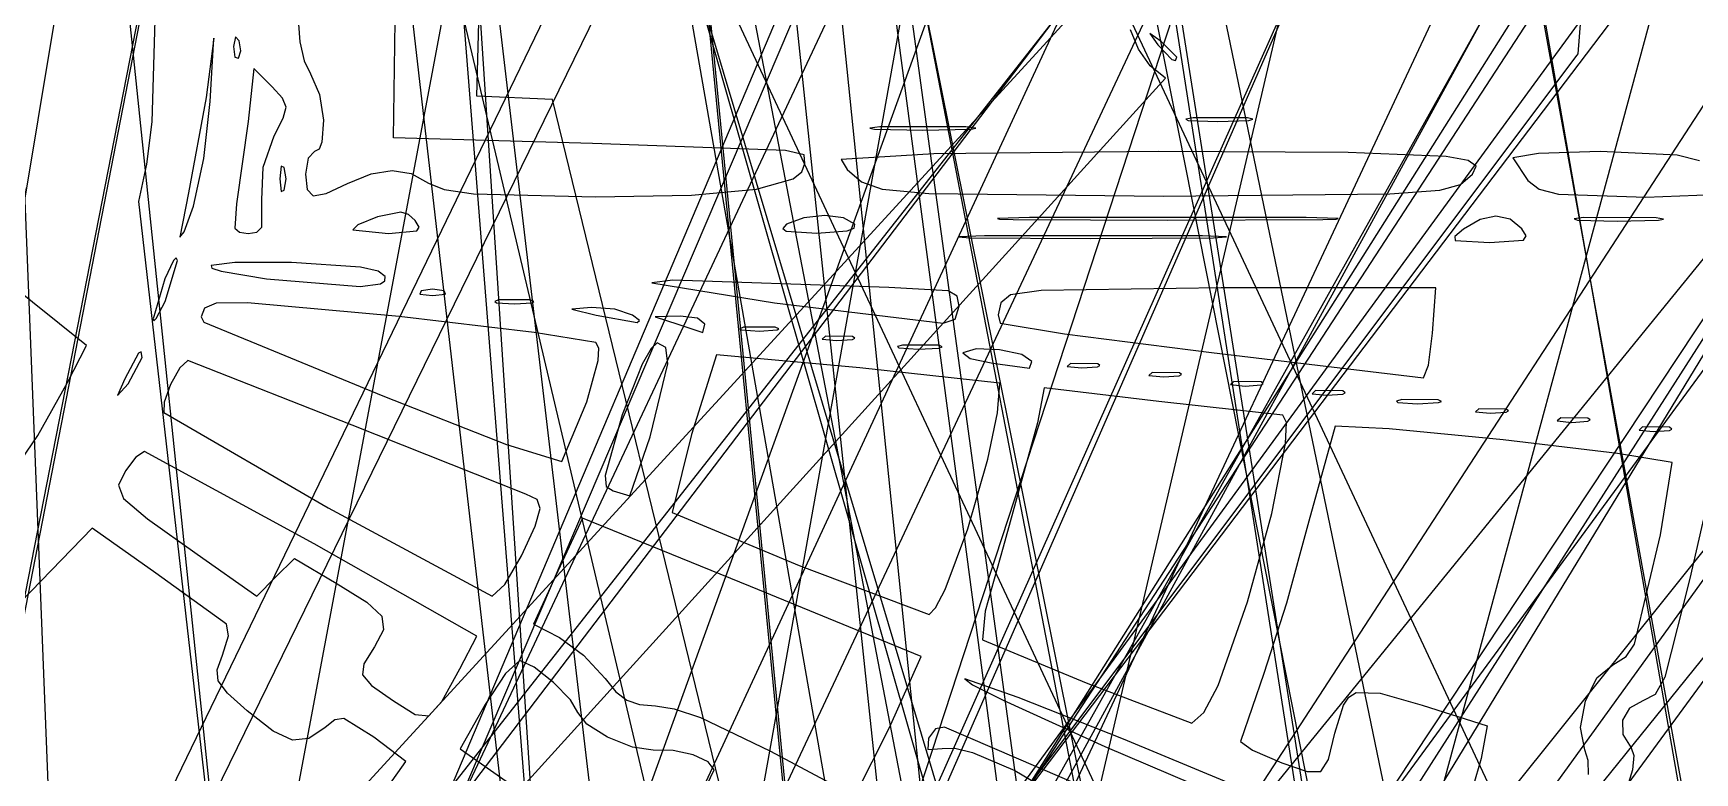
# Model space of a CAD drawing. Extents: x -109 to 333, y -74 to 385.
# Drawn here: x 165.7 to 234.6, y 121.4 to 152 of the extents above; entities that cross this region are included whole.
import ezdxf

# ---------------------------------------------------------------- set-up
doc = ezdxf.new("R2010")
doc.units = 0

msp = doc.modelspace()

# ---------------------------------------------------------------- linework, layer by layer
at = {"layer": 'Image'}
for p, q in [((157.788859, 383.822557), (199.32, 31.0614)), ((169.27296, 380.435815), (193.613, 9.47578)), ((195.34339, 3.45504), (166.0138, 374.41508)), ((196.698692, 20.20488), (156.65775, 367.21674)), ((171.618, -13.2201), (157.41332, 345.90068)), ((215.17923, -3.214262), (181.683803, 323.99097)), ((179.237899, 323.614675), (213.84, -3.59056)), ((141.48718, 2.359688), (194.92574, 322.203572)), ((177.732759, 316.653894), (208.3, 3.75711)), ((208.299552, 2.440073), (177.732759, 316.653894)), ((166.068062, 306.305885), (219.887, 26.1436)), ((219.887, -0.949742), (166.068062, 306.305885)), ((184.73435, 291.253947), (241.699, 4.14719)), ((246.21378, 2.423078), (186.7637, 289.529834)), ((140.880999, 2.641827), (196.54739, 288.054941)), ((196.54739, 288.054941), (140.881, 3.95889)), ((204.60509, 288.243247), (254.066, 5.63387)), ((192.40838, 284.668435), (236.679, 4.59388)), ((236.678967, 1.39537), (192.40838, 284.668435)), ((255.754024, 1.02424), (204.56632, 283.63362)), ((268.043613, 282.974969), (190.906, -1.69433)), ((180.923127, -3.08538), (247.52417, 281.583917)), ((248.163038, 279.212831), (120.296, 15.1809)), ((257.762796, 278.460233), (134.404, 15.9768)), ((184.8823, 278.083), (222.042, 7.4161)), ((222.042, -3.12018), (184.8823, 278.083)), ((134.83135, 6.73131), (248.62181, 272.909878)), ((245.903901, 269.052852), (132.962, 2.87428)), ((116.35666, 4.294634), (245.52138, 268.326528)), ((139.16277, 3.696502), (260.89478, 266.179938)), ((148.731078, 3.266602), (243.31995, 264.773766)), ((248.678641, 261.903231), (163.02, 0.396062)), ((262.39978, 260.418127), (141.138, 2.15802)), ((152.779, 1.20722), (273.72797, 259.363193)), ((157.413255, 232.562233), (265.778, 1.20519)), ((282.32748, 0.807655), (175.6594, 228.40397)), ((173.241388, 223.520368), (236.117, 4.12351)), ((238.426695, 3.122401), (172.71685, 222.519258)), ((204.51187, 168.581595), (175.246, 5.28541)), ((141.785, -0.203891), (253.36806, 168.01715)), ((223.64076, 166.742835), (151.298, 4.86749)), ((151.298, 1.77167), (223.64076, 166.742835)), ((154.590351, 3.219589), (185.25856, 166.51578)), ((245.194378, 164.818644), (137.698, -0.203891)), ((250.169662, 161.431963), (132.61, 17.1057)), ((168.7581, 161.431876), (183.82, 16.9566)), ((235.283742, 158.045282), (126.451, 14.7846)), ((182.247383, 158.045069), (218.406, 5.44033)), ((212.858602, 157.292699), (76.0331, 8.26277)), ((229.849728, 157.104573), (135.61, 8.07462)), ((254.872529, 156.968041), (142.643, 1.98563)), ((131.614, 5.2524), (229.732945, 155.693463)), ((176.59819, 153.661966), (176.745811, 151.679443)), ((184.083823, 149.421642), (184.200437, 153.734202)), ((208.588038, 153.3416), (93.3483, 6.85166)), ((93.348359, 2.147956), (208.588038, 153.3416)), ((226.274033, 153.529738), (145.371, 9.26744)), ((145.371, 5.50449), (226.274033, 153.529738)), ((243.959933, 153.529738), (149.416, 5.91092)), ((149.416, -1.615), (243.959933, 153.529738)), ((170.624183, 148.367811), (170.77212, 153.529656)), ((180.630965, 147.697186), (180.712273, 153.512516)), ((202.56828, 153.529766), (231.944, 7.34555)), ((231.944, 1.32481), (202.56828, 153.529766)), ((229.849728, 152.589023), (124.393, 8.4321)), ((229.732945, 151.177913), (229.849728, 152.589023)), ((173.180179, 151.836447), (172.860591, 149.371207)), ((173.02744, 149.202377), (173.180179, 151.836447)), ((174.074946, 151.882128), (173.99955, 151.491499)), ((174.22688, 151.718846), (174.074946, 151.882128)), ((174.299686, 151.303253), (174.22688, 151.718846)), ((174.22688, 151.718846), (174.22688, 151.718846)), ((176.745811, 151.679443), (176.927202, 150.890394)), ((211.508622, 151.370887), (211.178135, 152.175921)), ((212.446043, 151.696291), (211.975678, 152.024587)), ((211.975678, 152.024587), (212.303972, 151.554215)), ((212.303972, 151.554215), (212.888627, 150.944798)), ((213.10458, 151.037771), (212.446043, 151.696291)), ((120.396, 5.60988), (229.732945, 151.177913)), ((173.99955, 151.491499), (174.045337, 151.04891)), ((174.045337, 151.04891), (174.19719, 150.997611)), ((174.19719, 150.997611), (174.299686, 151.303253)), ((176.927202, 150.890394), (177.180094, 150.353423)), ((211.995197, 150.687842), (211.508622, 151.370887)), ((212.888627, 150.944798), (213.048616, 150.899663)), ((213.048616, 150.899663), (213.104579, 151.037771)), ((213.104579, 151.037771), (213.10458, 151.037771)), ((77.190501, 1.143278), (212.633333, 150.173218)), ((174.835041, 150.573765), (174.602998, 148.382885)), ((175.59896, 149.809832), (174.835041, 150.573765)), ((177.180094, 150.353423), (177.551507, 149.502912)), ((212.633333, 150.173218), (211.995197, 150.687842)), ((176.020379, 149.351729), (175.59896, 149.809832)), ((177.551507, 149.502912), (177.718256, 148.434387)), ((172.860591, 149.371207), (172.128451, 145.420097)), ((172.7597, 146.844647), (173.027441, 149.202375)), ((173.027441, 149.202375), (173.02744, 149.202377)), ((176.169814, 148.978945), (176.020379, 149.351729)), ((176.054481, 148.514345), (176.169814, 148.978945)), ((187.210783, 149.294504), (184.083823, 149.421642)), ((223.369409, 1.205105), (187.210783, 149.294504)), ((170.407277, 146.611213), (170.624183, 148.367811)), ((174.602998, 148.382885), (174.123221, 144.969045)), ((175.681595, 147.780792), (176.054481, 148.514345)), ((177.718256, 148.434387), (177.659971, 147.520207)), ((200.780818, 148.1619), (200.368882, 148.107176)), ((200.368882, 148.107176), (200.56857, 148.062362)), ((204.355638, 148.1619), (200.780818, 148.1619)), ((204.767578, 148.107176), (204.355638, 148.1619)), ((204.355638, 148.1619), (204.355638, 148.1619)), ((204.567889, 148.062362), (204.767578, 148.107176)), ((213.768858, 148.534319), (213.469537, 148.474893)), ((213.469537, 148.474893), (213.563602, 148.425651)), ((213.563602, 148.425651), (214.796938, 148.378211)), ((216.026638, 148.53048), (213.768858, 148.534319)), ((214.796938, 148.378211), (216.089492, 148.4213)), ((216.247663, 148.470147), (216.026638, 148.530481)), ((216.026638, 148.530481), (216.026638, 148.53048)), ((216.089492, 148.4213), (216.247663, 148.470147)), ((175.219224, 146.484592), (175.681595, 147.780792)), ((177.659971, 147.520207), (177.540076, 147.237359)), ((188.871455, 147.46266), (180.630965, 147.697186)), ((196.869731, 147.182963), (188.871455, 147.46266)), ((200.56857, 148.062362), (202.568218, 148.020961)), ((202.568218, 148.020961), (204.567889, 148.062362)), ((172.330437, 144.874975), (172.7597, 146.844647)), ((177.090534, 146.85639), (176.979998, 146.191991)), ((177.356285, 147.132733), (177.090534, 146.85639)), ((177.540076, 147.237359), (177.356285, 147.132733)), ((197.649044, 146.994484), (196.869731, 147.182963)), ((197.676385, 146.643906), (197.649044, 146.994484)), ((203.025682, 147.036303), (199.181605, 146.802338)), ((199.181605, 146.802338), (199.430313, 146.395506)), ((212.352005, 147.132738), (203.025682, 147.036303)), ((220.196211, 147.099517), (212.352005, 147.132738)), ((224.26179, 146.931009), (220.196211, 147.099517)), ((225.174996, 146.763753), (224.26179, 146.931009)), ((225.500427, 146.523951), (225.174996, 146.763753)), ((228.092191, 147.058536), (227.027505, 146.880142)), ((227.027505, 146.880142), (227.650284, 145.939403)), ((230.651965, 147.132736), (228.092191, 147.058536)), ((233.833177, 146.985436), (230.651965, 147.132736)), ((234.758687, 146.746725), (233.833177, 146.985436)), ((135.87021, 3.044134), (240.950445, 146.304883)), ((170.06665, 145.062996), (170.407277, 146.611213)), ((175.16194, 145.130882), (175.219224, 146.484592)), ((175.96639, 146.530073), (175.910641, 146.003847)), ((176.100435, 146.474215), (175.96639, 146.530073)), ((176.178731, 146.003847), (176.100435, 146.474215)), ((176.100435, 146.474215), (176.100435, 146.474215)), ((176.979998, 146.191991), (177.044885, 145.564372)), ((178.724505, 145.813381), (179.694621, 146.21482)), ((179.694621, 146.21482), (180.567193, 146.350972)), ((180.567193, 146.350972), (181.35786, 146.221906)), ((181.35786, 146.221906), (182.082265, 145.82769)), ((197.196737, 146.003046), (197.559096, 146.295916)), ((197.559096, 146.295916), (197.676385, 146.643906)), ((199.430313, 146.395506), (200.028271, 145.881335)), ((224.863805, 145.775078), (225.357043, 146.198696)), ((225.357043, 146.198696), (225.500427, 146.523951)), ((134.115174, 1.414184), (250.734105, 145.740418)), ((172.128451, 145.420097), (171.765376, 143.59455)), ((175.910641, 146.003847), (175.96639, 145.477619)), ((175.96639, 145.477619), (176.100435, 145.533476)), ((176.100435, 145.533476), (176.178731, 146.003847)), ((177.044885, 145.564372), (177.298397, 145.304837)), ((177.298397, 145.304837), (177.828807, 145.394226)), ((177.828807, 145.394226), (178.724388, 145.813379)), ((178.724388, 145.813379), (178.724505, 145.813381)), ((182.082265, 145.82769), (182.723075, 145.558375)), ((182.723075, 145.558375), (183.938325, 145.386815)), ((183.938325, 145.386815), (188.994865, 145.263246)), ((188.994865, 145.263246), (192.98187, 145.332734)), ((192.98187, 145.332734), (195.673863, 145.572662)), ((195.673863, 145.572662), (197.196737, 146.003046)), ((200.028271, 145.881335), (200.885458, 145.575618)), ((200.885458, 145.575618), (202.813499, 145.39517)), ((202.813499, 145.39517), (212.540171, 145.282965)), ((212.540171, 145.282965), (221.931663, 145.380057)), ((221.931663, 145.380057), (224.004481, 145.532315)), ((224.004481, 145.532315), (224.863871, 145.775081)), ((224.863871, 145.775081), (224.863805, 145.775078)), ((227.650284, 145.939403), (228.125347, 145.583129)), ((228.125347, 145.583129), (228.924575, 145.374217)), ((228.924575, 145.374217), (232.542124, 145.251255)), ((232.542124, 145.251255), (236.811214, 145.408712)), ((186.563807, 0.587713), (170.06665, 145.062996)), ((171.943773, 143.814443), (172.330437, 144.874975)), ((174.123221, 144.969045), (174.050927, 143.966863)), ((175.161798, 143.999073), (175.161939, 145.130885)), ((175.161939, 145.130885), (175.16194, 145.130882)), ((174.050927, 143.966863), (174.235215, 143.790659)), ((174.965137, 143.79768), (175.161798, 143.999073)), ((179.146208, 144.106299), (178.939072, 143.894241)), ((179.96717, 144.434226), (179.146208, 144.106299)), ((180.934728, 144.62667), (179.96717, 144.434226)), ((181.25088, 144.524118), (180.934728, 144.62667)), ((181.51843, 144.28289), (181.25088, 144.524118)), ((181.686157, 144.009124), (181.518427, 144.28289)), ((181.518427, 144.28289), (181.51843, 144.28289)), ((181.593397, 143.845697), (181.686157, 144.009124)), ((196.92361, 144.122382), (196.762361, 143.953915)), ((197.635383, 144.391545), (196.92361, 144.122382)), ((198.501504, 144.481266), (197.635383, 144.391545)), ((199.284233, 144.391545), (198.501504, 144.481266)), ((199.74583, 144.122382), (199.284233, 144.391545)), ((199.427861, 143.849142), (199.71607, 143.96647)), ((199.71607, 143.96647), (199.74583, 144.122382)), ((199.74583, 144.122382), (199.74583, 144.122382)), ((206.98953, 144.403845), (205.666988, 144.359411)), ((205.666988, 144.359411), (205.753851, 144.339978)), ((205.753851, 144.339978), (206.308088, 144.323025)), ((206.308088, 144.323025), (212.72803, 144.289412)), ((218.46653, 144.403845), (206.98953, 144.403845)), ((212.72803, 144.289412), (219.148001, 144.323025)), ((218.46656, 144.403845), (218.46653, 144.403845)), ((219.789105, 144.359411), (218.46656, 144.403845)), ((219.148001, 144.323025), (219.702241, 144.339978)), ((219.702241, 144.339978), (219.789105, 144.359411)), ((225.674676, 144.325306), (224.97969, 143.922266)), ((226.325908, 144.461724), (225.674676, 144.325306)), ((226.909968, 144.331405), (226.325908, 144.461724)), ((227.40344, 143.934232), (226.909968, 144.331405)), ((229.95348, 144.398454), (229.566187, 144.342139)), ((229.566187, 144.342139), (229.701269, 144.295649)), ((229.701269, 144.295649), (231.35463, 144.251439)), ((232.96383, 144.395914), (229.95348, 144.398454)), ((231.35463, 144.251439), (233.069123, 144.292853)), ((233.270353, 144.339074), (232.96383, 144.395965)), ((232.96383, 144.395965), (232.96383, 144.395914)), ((233.069123, 144.292853), (233.270353, 144.339074)), ((171.765376, 143.59455), (171.943773, 143.814443)), ((174.235215, 143.790659), (174.599555, 143.746085)), ((174.599555, 143.746085), (174.965137, 143.79768)), ((178.939072, 143.894241), (180.412657, 143.746087)), ((180.412657, 143.746087), (181.593397, 143.845697)), ((196.762361, 143.953915), (196.903152, 143.83987)), ((196.903152, 143.83987), (198.1688, 143.751847)), ((198.1688, 143.751847), (199.427861, 143.849142)), ((205.12954, 143.65089), (204.043937, 143.604828)), ((204.043937, 143.604828), (204.511635, 143.567041)), ((204.511635, 143.567041), (209.52944, 143.531902)), ((214.16064, 143.650607), (205.12954, 143.65089)), ((209.52944, 143.531902), (214.615189, 143.56654)), ((214.16065, 143.650444), (214.16064, 143.650607)), ((215.156435, 143.604279), (214.16065, 143.650444)), ((214.615189, 143.56654), (215.156435, 143.604279)), ((224.97969, 143.922266), (224.628549, 143.620609)), ((224.628549, 143.620609), (224.639524, 143.454621)), ((224.639524, 143.454621), (226.06057, 143.369788)), ((226.06057, 143.369788), (227.471798, 143.468849)), ((227.585052, 143.639981), (227.40344, 143.934232)), ((227.40344, 143.934232), (227.40344, 143.934232)), ((227.471798, 143.468849), (227.585052, 143.639981)), ((171.509503, 142.628837), (171.147913, 141.864485)), ((171.16146, 140.923746), (171.666722, 142.617076)), ((171.62217, 142.732319), (171.509503, 142.628837)), ((171.66675, 142.617078), (171.62217, 142.732319)), ((171.666722, 142.617076), (171.66675, 142.617078)), ((174.053684, 142.545211), (173.0643, 142.413895)), ((173.0643, 142.413895), (173.095331, 142.306383)), ((173.095331, 142.306383), (173.485276, 142.176437)), ((173.485276, 142.176437), (175.3672, 141.865653)), ((176.40284, 142.537567), (174.053684, 142.545211)), ((179.257395, 142.341429), (176.40284, 142.537567)), ((179.983856, 142.175095), (179.257395, 142.341429)), ((180.27445, 141.958563), (179.983856, 142.175095)), ((180.261799, 141.784312), (180.27445, 141.958563)), ((180.27445, 141.958563), (180.27445, 141.958563)), ((243.644255, 141.48836), (136.219, 7.54557)), ((167.89876, 139.100606), (164.5415, 141.799636)), ((171.147913, 141.864485), (170.657058, 140.204866)), ((175.3672, 141.865653), (179.239952, 141.541236)), ((179.239952, 141.541236), (180.088997, 141.656747)), ((180.088997, 141.656747), (180.261799, 141.784312)), ((181.778819, 141.361093), (181.722953, 141.227047)), ((181.722953, 141.227047), (182.24917, 141.171293)), ((182.249174, 141.439384), (181.778819, 141.361093)), ((182.24917, 141.171293), (182.775412, 141.227047)), ((182.71955, 141.361093), (182.249174, 141.439384)), ((182.775412, 141.227047), (182.719549, 141.361093)), ((182.719549, 141.361093), (182.71955, 141.361093)), ((192.21163, 141.809528), (191.32958, 141.69893)), ((191.32958, 141.69893), (196.422432, 140.867521)), ((194.66643, 141.727716), (192.21163, 141.809528)), ((201.15754, 141.498532), (194.66643, 141.727716)), ((203.613945, 141.371132), (201.15754, 141.498532)), ((203.99252, 141.143286), (203.613945, 141.371132)), ((207.479727, 141.384922), (206.202608, 141.198101)), ((214.932217, 141.48824), (207.479727, 141.384922)), ((223.828987, 141.488474), (214.932217, 141.48824)), ((223.6986, 139.606754), (223.828987, 141.488474)), ((170.78559, 140.216033), (171.16146, 140.923746)), ((172.788462, 140.652092), (172.656432, 140.283387)), ((173.272224, 140.854874), (172.788462, 140.652092)), ((174.570472, 140.873292), (173.272224, 140.854874)), ((180.858602, 140.30306), (174.570472, 140.873292)), ((184.9773, 140.994986), (184.825538, 140.928165)), ((184.825538, 140.928165), (184.899107, 140.873445)), ((184.899107, 140.873445), (185.635809, 140.822893)), ((186.29435, 140.994986), (184.9773, 140.994986)), ((185.635809, 140.822893), (186.372534, 140.873445)), ((186.446107, 140.928166), (186.294346, 140.994986)), ((186.294346, 140.994986), (186.29435, 140.994986)), ((186.372534, 140.873445), (186.446107, 140.928166)), ((188.83382, 140.680297), (188.021041, 140.60635)), ((188.021041, 140.60635), (189.021949, 140.359298)), ((189.796902, 140.60406), (188.83382, 140.680297)), ((190.52715, 140.359298), (189.796902, 140.60406)), ((196.422432, 140.867521), (203.41528, 140.03222)), ((203.903574, 140.19029), (204.073817, 140.735602)), ((204.07385, 140.735593), (203.99252, 141.143286)), ((204.073817, 140.735602), (204.07385, 140.735593)), ((205.798157, 140.869703), (205.695262, 140.368358)), ((206.202608, 141.198101), (205.798157, 140.869703)), ((170.657058, 140.204866), (170.690315, 140.129751)), ((170.690315, 140.129751), (170.78559, 140.216033)), ((172.656432, 140.283387), (172.759308, 140.073232)), ((172.759308, 140.073232), (180.179098, 137.017072)), ((186.460752, 139.645951), (180.858602, 140.30306)), ((189.021949, 140.359298), (190.730889, 140.055612)), ((190.826809, 140.131533), (190.527149, 140.359298)), ((190.527149, 140.359298), (190.52715, 140.359298)), ((190.730889, 140.055612), (190.826809, 140.131533)), ((192.50281, 140.321796), (191.46799, 140.28428)), ((191.46799, 140.28428), (192.408721, 139.983008)), ((192.408721, 139.983008), (193.443541, 139.644223)), ((193.233635, 140.237749), (192.50281, 140.321796)), ((193.53761, 139.983008), (193.233635, 140.237749)), ((193.443541, 139.644223), (193.537606, 139.983008)), ((193.537606, 139.983008), (193.53761, 139.983008)), ((195.13687, 139.866106), (194.985108, 139.799285)), ((196.45392, 139.866106), (195.13687, 139.866106)), ((196.605677, 139.799286), (196.453916, 139.866106)), ((196.453916, 139.866106), (196.45392, 139.866106)), ((203.41528, 140.03222), (203.903574, 140.19029)), ((205.695262, 140.368358), (205.780941, 140.031252)), ((205.780941, 140.031252), (208.444352, 139.582349)), ((189.017552, 139.23253), (186.460752, 139.645951)), ((189.135725, 138.985647), (189.017552, 139.23253)), ((191.561121, 139.2189), (191.30102, 138.979072)), ((191.919981, 139.018704), (191.561121, 139.2189)), ((194.985108, 139.799285), (195.058677, 139.744565)), ((195.058677, 139.744565), (195.795379, 139.694013)), ((195.795379, 139.694013), (196.532105, 139.744565)), ((196.532105, 139.744565), (196.605677, 139.799286)), ((198.53072, 139.491211), (198.392195, 139.364603)), ((198.392195, 139.364603), (198.993931, 139.303799)), ((199.65961, 139.477241), (198.53072, 139.491211)), ((198.993931, 139.303799), (199.655138, 139.349001)), ((199.655138, 139.349001), (199.750386, 139.405599)), ((199.750386, 139.405599), (199.659608, 139.47727)), ((199.659608, 139.47727), (199.65961, 139.477241)), ((208.444352, 139.582349), (214.538681, 138.812222)), ((223.534158, 138.290778), (223.698478, 139.606762)), ((223.698478, 139.606762), (223.6986, 139.606754)), ((167.11867, 137.566306), (167.89876, 139.100606)), ((170.05132, 138.779891), (169.484425, 137.725042)), ((169.621585, 137.514741), (170.206801, 138.612271)), ((170.171069, 138.837322), (170.05132, 138.779891)), ((170.2068, 138.612275), (170.171069, 138.837322)), ((170.206801, 138.612271), (170.2068, 138.612275)), ((172.105232, 138.477844), (171.771275, 138.174592)), ((178.912232, 135.807854), (172.105232, 138.477844)), ((188.64087, 136.76958), (189.111341, 138.486335)), ((189.111341, 138.486335), (189.135725, 138.985647)), ((191.30102, 138.979072), (190.940515, 138.334834)), ((191.993517, 138.347525), (191.919981, 139.018704)), ((194.020834, 138.711132), (192.981431, 135.414761)), ((199.952434, 138.182979), (194.020834, 138.711132)), ((201.72617, 139.119972), (201.514482, 139.055831)), ((201.514482, 139.055831), (201.567251, 139.002164)), ((201.567251, 139.002164), (202.380304, 138.948728)), ((203.23134, 139.11238), (201.72617, 139.119972)), ((202.380304, 138.948728), (203.251182, 138.993669)), ((203.231344, 139.11238), (203.23134, 139.11238)), ((203.366566, 139.046488), (203.231344, 139.11238)), ((203.251182, 138.993669), (203.366566, 139.046488)), ((204.777173, 138.967796), (204.23095, 138.804222)), ((204.23095, 138.804222), (204.525466, 138.562822)), ((204.525466, 138.562822), (205.47676, 138.37593)), ((205.746706, 138.920813), (204.777173, 138.967796)), ((206.671594, 138.723595), (205.746706, 138.920813)), ((207.08388, 138.436464), (206.671594, 138.723595)), ((214.538681, 138.812222), (223.322192, 137.769202)), ((171.771275, 138.174592), (171.388124, 137.489908)), ((190.940515, 138.334834), (190.108921, 136.22592)), ((191.2638, 135.31924), (191.993517, 138.347525)), ((205.766324, 137.537108), (199.952434, 138.182979)), ((205.47676, 138.37593), (206.98981, 138.164594)), ((206.98981, 138.164594), (207.083875, 138.436464)), ((207.083875, 138.436464), (207.08388, 138.436464)), ((208.69031, 138.362136), (208.551785, 138.235529)), ((208.551785, 138.235529), (209.153521, 138.174726)), ((209.8192, 138.348166), (208.69031, 138.362136)), ((209.153521, 138.174726), (209.814728, 138.219926)), ((209.814728, 138.219926), (209.909976, 138.276523)), ((209.909976, 138.276523), (209.819198, 138.348194)), ((209.819198, 138.348194), (209.8192, 138.348166)), ((212.07691, 137.985844), (211.938385, 137.859238)), ((211.938385, 137.859238), (212.540121, 137.798434)), ((213.2058, 137.971874), (212.07691, 137.985844)), ((212.540121, 137.798434), (213.201328, 137.843635)), ((213.201328, 137.843635), (213.296576, 137.900232)), ((213.296576, 137.900232), (213.205798, 137.971902)), ((213.205798, 137.971902), (213.2058, 137.971874)), ((223.322192, 137.769202), (223.534158, 138.290778)), ((165.881881, 135.373955), (167.11867, 137.566306)), ((169.484425, 137.725042), (169.187669, 137.028979)), ((169.187669, 137.028979), (169.621585, 137.514741)), ((171.388124, 137.489908), (171.113034, 136.761399)), ((205.67082, 136.314198), (205.766324, 137.537108)), ((207.602983, 137.345686), (207.326208, 135.905686)), ((212.352663, 136.784513), (207.602983, 137.345686)), ((215.46351, 137.609546), (215.324985, 137.48294)), ((215.324985, 137.48294), (215.926721, 137.422136)), ((216.5924, 137.595576), (215.46351, 137.609546)), ((215.926721, 137.422136), (216.587928, 137.467337)), ((216.587928, 137.467337), (216.683176, 137.523934)), ((216.683176, 137.523934), (216.592398, 137.595604)), ((216.592398, 137.595604), (216.5924, 137.595576)), ((218.85021, 137.233245), (218.711685, 137.106639)), ((218.711685, 137.106639), (219.313421, 137.045835)), ((219.9791, 137.219275), (218.85021, 137.233245)), ((219.313421, 137.045835), (219.974628, 137.091036)), ((219.974628, 137.091036), (220.069876, 137.147633)), ((220.069876, 137.147633), (219.979098, 137.219303)), ((219.979098, 137.219303), (219.9791, 137.219275)), ((171.113034, 136.761399), (171.103262, 136.326674)), ((180.179098, 137.017072), (185.308892, 134.999073)), ((187.602358, 134.302342), (188.640848, 136.769572)), ((188.640848, 136.769572), (188.64087, 136.76958)), ((217.489503, 136.22334), (212.352663, 136.784513)), ((222.42288, 136.862644), (222.211208, 136.798504)), ((222.211208, 136.798504), (222.263982, 136.744836)), ((222.263982, 136.744836), (223.077014, 136.6914)), ((223.92808, 136.855053), (222.42288, 136.862644)), ((223.077014, 136.6914), (223.947896, 136.736341)), ((223.928083, 136.855052), (223.92808, 136.855053)), ((224.063289, 136.789161), (223.928083, 136.855052)), ((223.947896, 136.736341), (224.063289, 136.789161)), ((225.62419, 136.481012), (225.485665, 136.354405)), ((226.75308, 136.467042), (225.62419, 136.481012)), ((226.748608, 136.338802), (226.843856, 136.395399)), ((226.843856, 136.395399), (226.753078, 136.46707)), ((226.753078, 136.46707), (226.75308, 136.467042)), ((144.543467, 2.183352), (242.9514, 136.12614)), ((171.103262, 136.326674), (177.923779, 132.381809)), ((186.104912, 132.941744), (178.912232, 135.807854)), ((190.108921, 136.22592), (189.394613, 133.719959)), ((205.266993, 134.400393), (205.67082, 136.314198)), ((207.326208, 135.905686), (205.894888, 130.753686)), ((217.64191, 135.907773), (217.489503, 136.22334)), ((217.598007, 135.044393), (217.64191, 135.907773)), ((219.66825, 135.759204), (218.57154, 131.822774)), ((221.904348, 135.654759), (219.66825, 135.759204)), ((225.485665, 136.354405), (226.087401, 136.293602)), ((226.087401, 136.293602), (226.748608, 136.338802)), ((229.01001, 136.104713), (228.871485, 135.978107)), ((228.871485, 135.978107), (229.473221, 135.917303)), ((230.1389, 136.090743), (229.01001, 136.104713)), ((229.473221, 135.917303), (230.134428, 135.962504)), ((230.134428, 135.962504), (230.229676, 136.019101)), ((230.229676, 136.019101), (230.138898, 136.090771)), ((230.138898, 136.090771), (230.1389, 136.090743)), ((232.39701, 135.728438), (232.258485, 135.601831)), ((233.5259, 135.714468), (232.39701, 135.728438)), ((233.616676, 135.642825), (233.525898, 135.714496)), ((233.525898, 135.714496), (233.5259, 135.714468)), ((164.449534, 133.267174), (165.881881, 135.373955)), ((190.417135, 132.877328), (191.263801, 135.319238)), ((191.263801, 135.319238), (191.2638, 135.31924)), ((192.981431, 135.414761), (192.178124, 132.185062)), ((217.03527, 132.150281), (217.598007, 135.044393)), ((226.630712, 135.191216), (221.904348, 135.654759)), ((231.36697, 134.635697), (226.630712, 135.191216)), ((232.258485, 135.601831), (232.860221, 135.541028)), ((232.860221, 135.541028), (233.521428, 135.586229)), ((233.521428, 135.586229), (233.616676, 135.642825)), ((169.949119, 134.479783), (169.51249, 133.914597)), ((170.297039, 134.71486), (169.949119, 134.479783)), ((177.333649, 130.89284), (170.297039, 134.71486)), ((185.308892, 134.999073), (187.602358, 134.302342)), ((204.4302, 131.516418), (205.266993, 134.400393)), ((233.63275, 134.255324), (231.36697, 134.635697)), ((169.51249, 133.914597), (169.224576, 133.325071)), ((189.394613, 133.719959), (189.443564, 133.263802)), ((233.145409, 131.25752), (233.63275, 134.255324)), ((169.224576, 133.325071), (169.438872, 132.768517)), ((186.575742, 132.727128), (186.104912, 132.941744)), ((189.443564, 133.263802), (189.732606, 133.08287)), ((189.732606, 133.08287), (190.417135, 132.877328)), ((169.438872, 132.768517), (170.434682, 131.920823)), ((177.923779, 132.381809), (184.712862, 128.720434)), ((186.502652, 131.627152), (186.712133, 132.346305)), ((186.712133, 132.346305), (186.575742, 132.727128)), ((170.434682, 131.920823), (172.49131, 130.457877)), ((185.935861, 130.397544), (186.502652, 131.627152)), ((188.45694, 131.94936), (187.44261, 129.75651)), ((195.41843, 129.12484), (188.45694, 131.94936)), ((192.178124, 132.185062), (197.440037, 129.989385)), ((216.029295, 128.493174), (217.03527, 132.150281)), ((218.57154, 131.822774), (217.647945, 128.425017)), ((234.993136, 132.224206), (234.365754, 129.449899)), ((168.140085, 131.538757), (164.753425, 128.046167)), ((170.774175, 129.675767), (168.140085, 131.538757)), ((184.085529, 127.07081), (177.333649, 130.89284)), ((203.488441, 128.997618), (204.430184, 131.516422)), ((204.430184, 131.516422), (204.4302, 131.516418)), ((232.06741, 126.737404), (233.145409, 131.25752)), ((172.49131, 130.457877), (174.96324, 128.725217)), ((175.741185, 129.503162), (176.51913, 130.281107)), ((176.51913, 130.281107), (178.25502, 129.263807)), ((185.235195, 129.202244), (185.935812, 130.397544)), ((185.935812, 130.397544), (185.935861, 130.397544)), ((205.894888, 130.753686), (205.149364, 128.09482)), ((173.708465, 127.557757), (170.774175, 129.675767)), ((174.96324, 128.725217), (175.741185, 129.503162)), ((187.44261, 129.75651), (186.42825, 127.56366)), ((197.440037, 129.989385), (202.832324, 127.961802)), ((178.25502, 129.263807), (179.522295, 128.472081)), ((184.712862, 128.720434), (185.235195, 129.202244)), ((202.498, 126.219), (195.41843, 129.12484)), ((203.098467, 128.236016), (203.488441, 128.997618)), ((234.365754, 129.449899), (233.331124, 125.363167)), ((179.522295, 128.472081), (180.136655, 127.887248)), ((202.832324, 127.961802), (203.098467, 128.236016)), ((214.808083, 125.02524), (216.029295, 128.493174)), ((217.647945, 128.425017), (216.70142, 125.517714)), ((173.782746, 127.075269), (173.708465, 127.557757)), ((180.136655, 127.887248), (180.205323, 127.33004)), ((186.42825, 127.56366), (187.50702, 127.005809)), ((205.149364, 128.09482), (205.042775, 126.910236)), ((173.539696, 126.273357), (173.782746, 127.075269)), ((180.205323, 127.33004), (179.83552, 126.621187)), ((183.369983, 125.71877), (184.085529, 127.07081)), ((187.50702, 127.005809), (188.506207, 126.278545)), ((205.042775, 126.910236), (209.342285, 125.134606)), ((231.727029, 126.219718), (232.06741, 126.737404)), ((173.315428, 125.673243), (173.539696, 126.273357)), ((179.83552, 126.621187), (179.402685, 125.918963)), ((185.86625, 126.058979), (185.271033, 125.521327)), ((186.451886, 125.784651), (185.86625, 126.058979)), ((188.506207, 126.278545), (189.39367, 125.313389)), ((201.18099, 123.288049), (202.49801, 126.218999)), ((202.49801, 126.218999), (202.498, 126.219)), ((231.170706, 125.872758), (231.727029, 126.219718)), ((173.357679, 125.20843), (173.315428, 125.673243)), ((179.402685, 125.918963), (179.337614, 125.462817)), ((179.337614, 125.462817), (179.720645, 125.027484)), ((182.623388, 124.359455), (183.36998, 125.718767)), ((183.36998, 125.718767), (183.369983, 125.71877)), ((185.271033, 125.521327), (184.42336, 124.229209)), ((187.255934, 125.147236), (186.451886, 125.784651)), ((216.70142, 125.517714), (215.738563, 122.709344)), ((230.515337, 125.33407), (231.170706, 125.872758)), ((233.331124, 125.363167), (232.923522, 124.648914)), ((173.745135, 124.700858), (173.357679, 125.20843)), ((174.556486, 123.972467), (173.745135, 124.700858)), ((179.720645, 125.027484), (180.63212, 124.387697)), ((187.966837, 124.42612), (187.255934, 125.147236)), ((189.39367, 125.313389), (189.84538, 124.763541)), ((189.84538, 124.763541), (190.301152, 124.41493)), ((206.515423, 124.531552), (204.30707, 125.294171)), ((204.30707, 125.294171), (204.624437, 125.048674)), ((204.624437, 125.048674), (205.894178, 124.414199)), ((209.342285, 125.134606), (213.722905, 123.459866)), ((214.21885, 123.905738), (214.808075, 125.025276)), ((214.808075, 125.025276), (214.808083, 125.02524)), ((220.226437, 124.544213), (220.532548, 124.729544)), ((220.532548, 124.729544), (221.527726, 124.697714)), ((221.527726, 124.697714), (223.266333, 124.203648)), ((230.036589, 124.368775), (230.515337, 125.33407)), ((180.63212, 124.387697), (181.52346, 123.824704)), ((182.097549, 123.771696), (182.623388, 124.359455)), ((184.42336, 124.229209), (183.3959, 122.399829)), ((188.27304, 123.900689), (187.966837, 124.42612)), ((190.301152, 124.41493), (190.82679, 124.231905)), ((190.82679, 124.231905), (191.4881, 124.178819)), ((191.4881, 124.178819), (192.267447, 124.055127)), ((192.267447, 124.055127), (193.34574, 123.693123)), ((205.894178, 124.414199), (210.113944, 122.496325)), ((210.883703, 122.805645), (206.515423, 124.531552)), ((219.654933, 123.049278), (220.001413, 124.209834)), ((220.001413, 124.209834), (220.226437, 124.544213)), ((223.266333, 124.203648), (225.968303, 123.350886)), ((229.83369, 123.276387), (230.036589, 124.368775)), ((231.861989, 124.079846), (231.574773, 123.582078)), ((232.421694, 124.384659), (231.861989, 124.079846)), ((232.923522, 124.648914), (232.421694, 124.384659)), ((175.635103, 123.134827), (174.556486, 123.972467)), ((178.199134, 123.600809), (177.791906, 123.288056)), ((178.56998, 123.658181), (178.199134, 123.600809)), ((179.804856, 122.886686), (178.56998, 123.658181)), ((181.52346, 123.824704), (182.097549, 123.771696)), ((188.635887, 123.414745), (188.27304, 123.900689)), ((189.499986, 122.880266), (188.635887, 123.414745)), ((193.34574, 123.693123), (196.26025, 122.308619)), ((203.46748, 123.301397), (203.098412, 123.233971)), ((209.34557, 120.765807), (203.46748, 123.301397)), ((213.722905, 123.459866), (214.21885, 123.905738)), ((225.968303, 123.350886), (225.71419, 121.996336)), ((231.574773, 123.582078), (231.587447, 122.999216)), ((176.44099, 122.761193), (175.635103, 123.134827)), ((177.113481, 122.822094), (176.44099, 122.761193)), ((177.791906, 123.288056), (177.113481, 122.822094)), ((181.137846, 121.869966), (179.804856, 122.886686)), ((190.528678, 122.465998), (189.499986, 122.880266)), ((199.74583, 120.438409), (201.18099, 123.288049)), ((202.803383, 122.837131), (202.773605, 122.375887)), ((203.098412, 123.233971), (202.803383, 122.837131)), ((215.240167, 120.996411), (210.883703, 122.805645)), ((215.738563, 122.709344), (216.240791, 122.346411)), ((219.378686, 121.95181), (219.654933, 123.049278)), ((230.005866, 122.356418), (229.83369, 123.276387)), ((231.587447, 122.999216), (231.92741, 122.439119)), ((183.3959, 122.399829), (187.42727, 119.571949)), ((191.3853, 122.340689), (190.528678, 122.465998)), ((192.223449, 122.32833), (191.3853, 122.340689)), ((193.04472, 122.149639), (192.223449, 122.32833)), ((193.669326, 121.862535), (193.04472, 122.149639)), ((196.26025, 122.308619), (199.74583, 120.438409)), ((202.773605, 122.375887), (203.372286, 122.417851)), ((203.372286, 122.417851), (203.899873, 122.422666)), ((203.899873, 122.422666), (204.625192, 122.248837)), ((204.625192, 122.248837), (206.388962, 121.507722)), ((210.113944, 122.496325), (214.612698, 120.576562)), ((216.240791, 122.346411), (217.448293, 121.825348)), ((219.06609, 121.463678), (219.378686, 121.95181)), ((225.71419, 121.996336), (225.374317, 120.812971)), ((230.153257, 121.909323), (230.005866, 122.356418)), ((231.92741, 122.439119), (232.040646, 122.116031)), ((232.040646, 122.116031), (231.985844, 121.531855)), ((180.407117, 120.843746), (181.137846, 121.869966)), ((192.68803, 118.962269), (193.91747, 121.524919)), ((193.91748, 121.524935), (193.669326, 121.862535)), ((193.91747, 121.524919), (193.91748, 121.524935)), ((206.388962, 121.507722), (208.103466, 120.479441)), ((217.448293, 121.825348), (218.496256, 121.462364)), ((218.496256, 121.462364), (219.06609, 121.463678)), ((230.15737, 121.340718), (230.153257, 121.909323)), ((231.985844, 121.531855), (231.362966, 119.533049))]:
    msp.add_line(p, q, dxfattribs=at)

doc.saveas('drawing.dxf')
